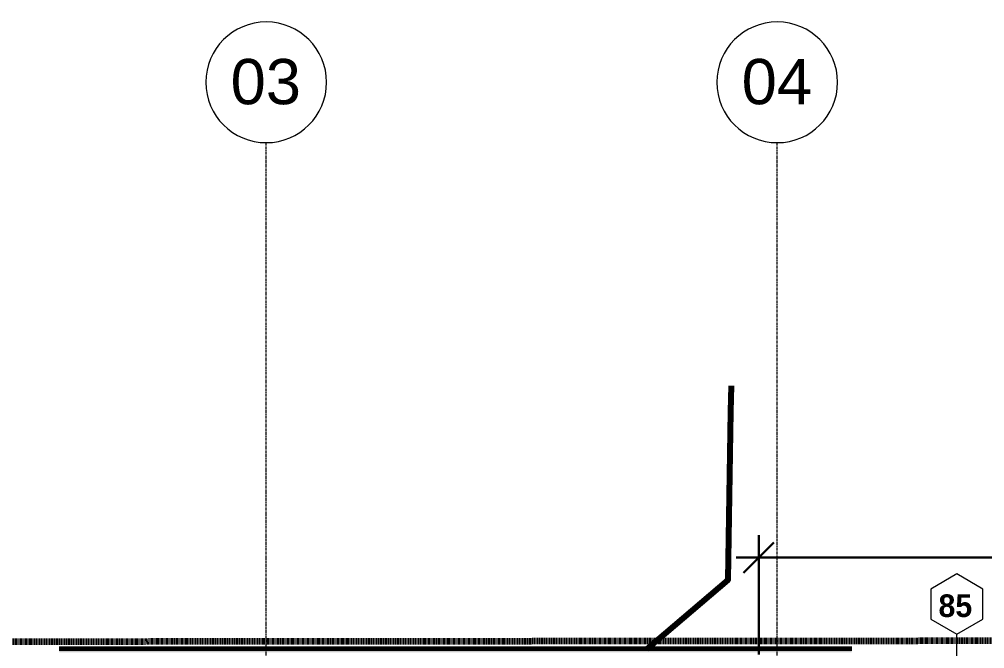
# Model space of a CAD drawing. Header units: inches. Extents: x -3304 to -1623, y 8184 to 9003.
# Drawn here: x -2482.4 to -2290.5, y 8878.1 to 9003.3 of the extents above; entities that cross this region are included whole.
import ezdxf

# ---------------------------------------------------------------- set-up
doc = ezdxf.new("R2010")
doc.units = ezdxf.units.IN
doc.header["$MEASUREMENT"] = 0
doc.linetypes.add('Double Dash 3_8_', pattern=[1, 0.375, -0.125, 0.125, -0.125, 0.125, -0.125])
doc.linetypes.add('Grid Line 1_2_', pattern=[0.875, 0.5, -0.125, 0.125, -0.125])
for name, color, linetype, lineweight in [('A-ANNO-DIMS-1', 211, 'Continuous', 30), ('A-GLAZ-IDEN', 152, 'Continuous', 9), ('A-WALL-PATT-1', 111, 'Continuous', 9), ('C-PROP-LINE', 91, 'Double Dash 3_8_', 158), ('C-TOPO-MAJR', 7, 'Continuous', 80), ('I-WALL-1', 2, 'Continuous', 60), ('S-GRID-1', 1, 'Grid Line 1_2_', 9), ('S-GRID-IDEN', 1, 'Continuous', 9)]:
    doc.layers.add(name, color=color, linetype=linetype, lineweight=lineweight)
doc.styles.add('Arial', font='arial.ttf', dxfattribs={"height": 9})
doc.styles.add('Century Gothic_B', font='GOTHICB.TTF', dxfattribs={"height": 4.5})
doc.dimstyles.new('OD__1__Tol__', dxfattribs={"dimscale": 12, "dimtxt": 4.698757, "dimasz": 0.5, "dimexe": 0.375, "dimexo": 0.25, "dimgap": 0.0625, "dimtad": 1, "dimdec": 0, "dimzin": 3, "dimdsep": 46, "dimlunit": 4, "dimtxsty": 'Century Gothic_B', "dimblk1": 'OBLIQUE', "dimblk2": 'OBLIQUE', "dimsah": 1, "dimcen": 0.09, "dimdle": 0.375, "dimazin": 0, "dimtfac": 1, "dimtdec": 4, "dimtix": 1, "dimtmove": 0, "dimatfit": 3, "dimfxl": 1, "dimtvp": 1, "dimtfill": 1, "dimfrac": 2, "dimtolj": 1, "dimtzin": 0, "dimlwd": 30, "dimlwe": 30, "dimarcsym": 2})

# ---------------------------------------------------------------- blocks, each defined once
blk = doc.blocks.new('Family - ___-1399760-FLOOR PLAN - 2ND FLOOR')
at = {"layer": 'C-PROP-LINE'}
blk.add_line((8878.94, 3146.21), (8879.93, 2001.26), dxfattribs=at)
blk = doc.blocks.new('Grid - Grid Head - Circle-50561-FLOOR PLAN - 2ND FLOOR')
at = {"layer": 'S-GRID-IDEN'}
for start, end in [(360, 180), (180, 360)]:
    blk.add_arc((0, 0), 0.25, start, end, dxfattribs=at)
blk = doc.blocks.new('_Oblique')
at = {"color": 0, "linetype": 'ByBlock', "lineweight": -2}
blk.add_line((-0.5, -0.5), (0.5, 0.5), dxfattribs=at)
blk = doc.blocks.new('DIMBLOCK3-FLOOR PLAN - 2ND FLOOR')
at = {"layer": 'A-ANNO-DIMS-1', "color": 0, "lineweight": 30, "transparency": 16777216}
for p, q in [((-2335.46, 8876.94), (-2335.46, 8900.68)), ((-2226.46, 8876.94), (-2226.46, 8900.68)), ((-2221.96, 8896.18), (-2339.96, 8896.18))]:
    blk.add_line(p, q, dxfattribs=at)
at = {"layer": 'Defpoints', "color": 0, "transparency": 16777216}
for p in [(-2335.46, 8896.18), (-2335.46, 8873.94), (-2226.46, 8873.94)]:
    blk.add_point(p, dxfattribs=at)
at = {"layer": 'A-ANNO-DIMS-1', "color": 0, "lineweight": 30, "transparency": 16777216, "xscale": 5.999999999999999, "yscale": 5.999999999999999, "zscale": 5.999999999999999, "rotation": 180}
blk.add_blockref('_Oblique', (-2335.46, 8896.18), dxfattribs=at)
at = {"layer": 'A-ANNO-DIMS-1', "color": 0, "lineweight": 30, "transparency": 16777216, "xscale": 5.999999999999999, "yscale": 5.999999999999999, "zscale": 5.999999999999999}
blk.add_blockref('_Oblique', (-2226.46, 8896.18), dxfattribs=at)
at = {"layer": 'A-ANNO-DIMS-1', "color": 0, "transparency": 16777216, "insert": (-2280.96, 8899.3), "char_height": 4.5, "attachment_point": 5, "style": 'Century Gothic_B', "bg_fill": 3, "box_fill_scale": 1.25, "bg_fill_color": 256, "bg_fill_true_color": 13158600, "bg_fill_transparency": 0}
blk.add_mtext('\\A1;9\'-1"', dxfattribs=at)
blk = doc.blocks.new('Window Tag - ONE-1713238-FLOOR PLAN - 2ND FLOOR')
at = {"layer": 'A-GLAZ-IDEN'}
for p, q in [((0, 0.125), (-0.1071, 0.0619)), ((0.107, 0.062), (0, 0.125)), ((-0.1071, 0.0619), (-0.1071, -0.0619)), ((0.107, -0.0624), (0.107, 0.062)), ((-0.1071, -0.0619), (0, -0.125)), ((0, -0.125), (0.107, -0.0624))]:
    blk.add_line(p, q, dxfattribs=at)

msp = doc.modelspace()

# ---------------------------------------------------------------- hatches: boundary and pattern name
at = {"layer": 'A-WALL-PATT-1'}
h = msp.add_hatch(dxfattribs=at)
h.set_pattern_fill('FP_1', color=256, style=0, pattern_type=2)
h.set_pattern_definition([(216.87, (6098.515, 6103.313), (23.98977143, 15.99364286), [3.998, -35.986]), (206.565, (6103.313, 6100.914), (-7.9970807, -7.9966192), [8.941, -8.941]), (198.435, (6103.313, 6096.915), (-15.9938446, -7.99709826), [5.058, -20.23])])
h.paths.add_polyline_path([(-2034.30359, 8877.31938), (-2017.08668, 8877.31938), (-2017.08668, 8878.06938), (-2717.33668, 8878.06938), (-2717.33668, 8877.31938), (-2687.46168, 8877.31938), (-2687.46168, 8878.06888), (-2568.96168, 8878.06888), (-2568.96168, 8877.31938), (-2516.21168, 8877.31938), (-2516.21168, 8878.06888), (-2474.46168, 8878.06888), (-2474.46168, 8877.31938), (-2316.96168, 8877.31938), (-2316.96168, 8878.06888), (-2275.21168, 8878.06888), (-2275.21168, 8877.31938), (-2042.33661, 8877.31938)], flags=0)

# ---------------------------------------------------------------- linework, layer by layer
at = {"layer": 'C-TOPO-MAJR'}
msp.add_line((-2341.01877, 8925.27667), (-2340.87153, 8930.35651), dxfattribs=at)
at = {"layer": 'C-TOPO-MAJR', "flags": 128}
msp.add_lwpolyline([(-2357.62912, 8878.06938), (-2341.51877, 8891.77667), (-2341.01877, 8925.2765)], dxfattribs=at)
at = {"layer": 'I-WALL-1'}
msp.add_line((-2316.96168, 8878.06938), (-2474.46168, 8878.06938), dxfattribs=at)
at = {"layer": 'S-GRID-1'}
msp.add_line((-2433.33668, 8289.59722), (-2433.33668, 8978.71797), dxfattribs=at)

# ---------------------------------------------------------------- block references
at = {"layer": 'C-PROP-LINE', "rotation": 89.9999999999999}
msp.add_blockref('Family - ___-1399760-FLOOR PLAN - 2ND FLOOR', (0, 0), dxfattribs=at)
at = {"layer": 'S-GRID-IDEN', "xscale": 47.99999999999997, "yscale": 47.99999999999997, "zscale": 47.99999999999997}
for p in [(-2433.33668, 8990.71797), (-2331.77418, 8990.71797)]:
    msp.add_blockref('Grid - Grid Head - Circle-50561-FLOOR PLAN - 2ND FLOOR', p, dxfattribs=at)

# ---------------------------------------------------------------- texts
at = {"layer": 'S-GRID-IDEN', "char_height": 9, "width": 16.968, "attachment_point": 1, "style": 'Arial'}
for s, insert in [('03', (-2440.40671, 8995.36194)), ('04', (-2338.84421, 8995.36194))]:
    msp.add_mtext(s, dxfattribs=dict(at, insert=insert))

# ---------------------------------------------------------------- next in the draw order: dimensions: what is measured, and where the dimension line sits
at = {"layer": 'A-ANNO-DIMS-1'}
dim = msp.add_linear_dim(base=(-2335.46168, 8896.18246), p1=(-2226.46168, 8873.94438), p2=(-2335.46168, 8873.94438), dimstyle='OD__1__Tol__', override={"dimpost": '<>', "dimfxl": 109}, dxfattribs=at)
dim.commit()
dim.dimension.update_dxf_attribs({"geometry": 'DIMBLOCK3-FLOOR PLAN - 2ND FLOOR', "text_midpoint": (-2280.96168, 8899.29565)})

# ---------------------------------------------------------------- next in the draw order: linework, layer by layer
at = {"layer": 'A-GLAZ-IDEN'}
msp.add_line((-2296.08668, 8873.94438), (-2296.08668, 8880.94316), dxfattribs=at)
at = {"layer": 'S-GRID-1'}
msp.add_line((-2331.77418, 8289.59722), (-2331.77418, 8978.71797), dxfattribs=at)

# ---------------------------------------------------------------- next in the draw order: block references
at = {"layer": 'A-GLAZ-IDEN', "xscale": 47.99999999999997, "yscale": 47.99999999999997, "zscale": 47.99999999999997}
msp.add_blockref('Window Tag - ONE-1713238-FLOOR PLAN - 2ND FLOOR', (-2296.08362, 8886.94316), dxfattribs=at)

# ---------------------------------------------------------------- next in the draw order: texts
at = {"layer": 'A-GLAZ-IDEN', "insert": (-2299.72101, 8888.86878), "char_height": 4.5, "width": 8.787, "attachment_point": 1, "style": 'Century Gothic_B'}
msp.add_mtext('85', dxfattribs=at)

doc.saveas('drawing.dxf')
